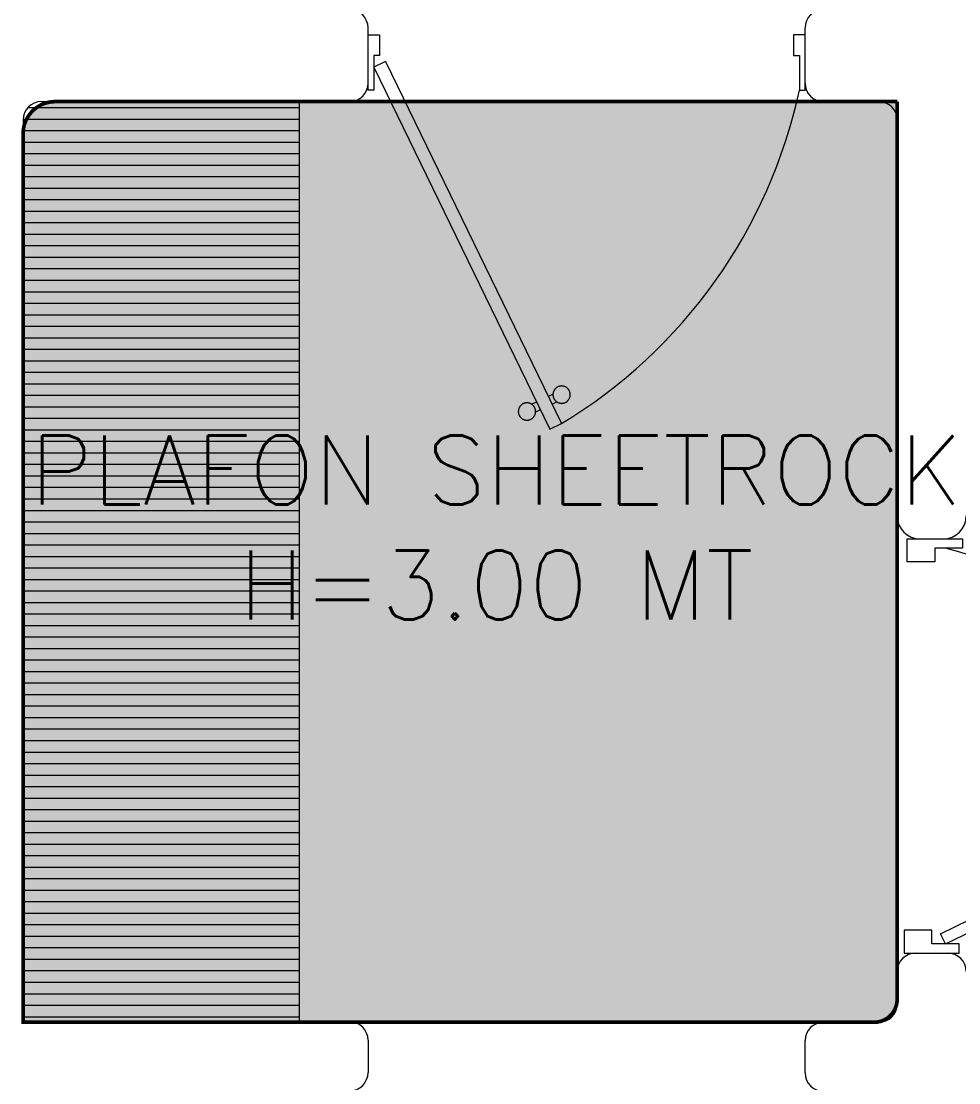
# Model space of a CAD drawing. Header units: metres. Extents: x 8 to 2416, y -346 to 476.
# Drawn here: x 216.708 to 218.746, y -111.982 to -109.676 of the extents above; entities that cross this region are included whole.
import ezdxf

# ---------------------------------------------------------------- set-up
doc = ezdxf.new("R2010")
doc.units = ezdxf.units.M
doc.linetypes.add('0', pattern=[0])
doc.layers.get('0').update_dxf_attribs({"color": 250, "linetype": '0', "lineweight": 20})
for name, color, linetype, lineweight in [('A-DOOR', 35, 'Continuous', 5), ('A-WALL', 250, 'Continuous', 20), ('baños', 140, 'Continuous', 0), ('closets', 253, 'Continuous', 0), ('PLAFON', 253, 'Continuous', 5), ('textos', 7, 'Continuous', 0)]:
    doc.layers.add(name, color=color, linetype=linetype, lineweight=lineweight)
doc.styles.get("Standard").update_dxf_attribs({"font": 'arial.ttf', "height": 0.1875})

# ---------------------------------------------------------------- blocks, each defined once
blk = doc.blocks.new('P90')
at = {"layer": 'A-DOOR'}
for p, q in [((-0.0476, -0.8576), (0.6364, -0.5264)), ((0.6473, -0.5489), (0.6364, -0.5264)), ((-0.0368, -0.88), (0.6473, -0.5489)), ((0.5843, -0.5517), (0.58, -0.5427)), ((0.5992, -0.5445), (0.5949, -0.5355)), ((0.5952, -0.5741), (0.5995, -0.5831)), ((0.6101, -0.5669), (0.6144, -0.5759)), ((-0.0368, -0.88), (-0.0476, -0.8576))]:
    blk.add_line(p, q, dxfattribs=at)
for points in [[(-0.06, -0.02), (-0.06, -0.05), (-0.12, -0.05), (-0.12, 0), (0, 0), (0, -0.02)], [(-0.0668, -0.88), (-0.0668, -0.85), (-0.1268, -0.85), (-0.1268, -0.9), (-0.0068, -0.9), (-0.0068, -0.88)]]:
    blk.add_lwpolyline(points, close=True, dxfattribs=at)
blk.add_arc((-0.3259, -1.105), 1.1228, 31.0139, 75.0797, dxfattribs=at)
for points in [[(0.5812, -0.5096), (0.5857, -0.5096), (0.5933, -0.5141), (0.5977, -0.5218), (0.5977, -0.5306), (0.5933, -0.5383), (0.5856, -0.5427), (0.5767, -0.5427), (0.5691, -0.5383), (0.5647, -0.5306), (0.5647, -0.5217), (0.5691, -0.514), (0.5768, -0.5096), (0.5812, -0.5096)], [(0.6133, -0.5758), (0.6177, -0.5758), (0.6254, -0.5803), (0.6298, -0.5879), (0.6298, -0.5968), (0.6253, -0.6045), (0.6176, -0.6089), (0.6088, -0.6089), (0.6011, -0.6044), (0.5967, -0.5967), (0.5967, -0.5879), (0.6011, -0.5802), (0.6088, -0.5758), (0.6133, -0.5758)]]:
    blk.add_open_spline(points, degree=2, dxfattribs=at)
blk = doc.blocks.new('puerta 1.00')
at = {"layer": 'A-DOOR'}
for p, q in [((-0.15, -0.0125), (-0.9369, -0.3949)), ((-0.1376, -0.038), (-0.15, -0.0125)), ((-0.1376, -0.038), (-0.9245, -0.4204)), ((-0.8946, -0.3743), (-0.8996, -0.3641)), ((-0.8777, -0.3661), (-0.8826, -0.3559)), ((-0.8653, -0.3916), (-0.8603, -0.4018)), ((-0.9369, -0.3949), (-0.9245, -0.4204)), ((-0.8822, -0.3998), (-0.8772, -0.4101))]:
    blk.add_line(p, q, dxfattribs=at)
for points in [[(-0.08, 0), (-0.08, -0.025), (-0.125, -0.025), (-0.125, -0.0125), (-0.2, -0.0125), (-0.2, 0), (-0.08, 0)], [(-0.08, -0.95), (-0.08, -0.925), (-0.125, -0.925), (-0.125, -0.9375), (-0.2, -0.9375), (-0.2, -0.95), (-0.08, -0.95)]]:
    blk.add_lwpolyline(points, dxfattribs=at)
blk.add_arc((0.0366, 0.1602), 1.1229, 211.1336, 257.8343, dxfattribs=at)
for points in [[(-0.8982, -0.3642), (-0.9033, -0.3642), (-0.912, -0.3591), (-0.917, -0.3504), (-0.917, -0.3403), (-0.912, -0.3316), (-0.9033, -0.3265), (-0.8932, -0.3265), (-0.8844, -0.3316), (-0.8794, -0.3403), (-0.8794, -0.3504), (-0.8844, -0.3591), (-0.8932, -0.3642), (-0.8982, -0.3642)], [(-0.8617, -0.4394), (-0.8667, -0.4394), (-0.8754, -0.4344), (-0.8805, -0.4256), (-0.8805, -0.4156), (-0.8754, -0.4068), (-0.8667, -0.4018), (-0.8566, -0.4018), (-0.8479, -0.4068), (-0.8428, -0.4156), (-0.8428, -0.4257), (-0.8479, -0.4344), (-0.8566, -0.4394), (-0.8617, -0.4394)]]:
    blk.add_open_spline(points, degree=2, dxfattribs=at)
blk = doc.blocks.new('PL BASE 2N NASAS 09')
at = {"layer": 'closets'}
h = blk.add_hatch(dxfattribs=at)
h.set_pattern_fill('LINE', color=256, scale=0.2)
h.set_pattern_definition([(0, (-797.739885, 161.261363), (0, 0.025), [])])
edge = h.paths.add_edge_path()
edge.add_line((167.3475, -20.0108), (166.7599, -19.4228))
edge.add_arc((166.7875, -19.4517), 0.04, 133.7078, 179.9999)
edge.add_line((166.7475, -19.4517), (166.7475, -21.4108))
edge.add_line((166.7475, -21.4108), (167.3475, -21.4108))
edge.add_line((167.3475, -21.4108), (167.3475, -20.0108))
edge = h.paths.add_edge_path()
edge.add_line((167.3475, -19.4117), (166.7875, -19.4117))
edge.add_arc((166.7875, -19.4517), 0.04, 90, 133.7078)
edge.add_line((166.7599, -19.4228), (167.3475, -20.0108))
edge.add_line((167.3475, -20.0108), (167.3475, -19.4117))
at = {"layer": 'A-WALL'}
for p, q in [((167.4975, -19.3717), (167.4975, -19.2517)), ((168.4475, -19.3717), (168.4475, -19.2517)), ((166.7875, -19.4117), (167.4575, -19.4117)), ((168.4875, -19.4117), (168.6075, -19.4117)), ((166.7475, -19.4517), (166.7475, -21.4108)), ((168.6475, -19.4517), (168.6475, -20.3117)), ((168.6975, -20.3617), (168.7475, -20.3617)), ((168.6875, -21.2617), (168.7575, -21.2617)), ((168.6475, -21.3017), (168.6475, -21.3717)), ((167.4575, -21.4108), (166.7475, -21.4108)), ((168.4875, -21.4117), (168.6075, -21.4117)), ((167.4975, -21.4508), (167.4975, -21.5208)), ((168.4475, -21.5217), (168.4475, -21.4517))]:
    blk.add_line(p, q, dxfattribs=at)
for centre, radius, start, end in [((167.4575, -19.2517), 0.04, 0, 90), ((168.4875, -19.2517), 0.04, 90, 180), ((167.4575, -19.3717), 0.04, 270, 0), ((168.4875, -19.3717), 0.04, 180, 270), ((166.7875, -19.4517), 0.04, 90, 180), ((168.6075, -19.4517), 0.04, 0, 90), ((168.6975, -20.3117), 0.05, 180, 270), ((168.7475, -20.3117), 0.05, 270, 360), ((168.6875, -21.3017), 0.04, 90, 180), ((168.7575, -21.3017), 0.04, 360, 90), ((168.6075, -21.3717), 0.04, 270, 360), ((167.4575, -21.4508), 0.04, 0, 90), ((168.4875, -21.4517), 0.04, 90, 180), ((167.4575, -21.5208), 0.04, 270, 0), ((168.4875, -21.5217), 0.04, 180, 270)]:
    blk.add_arc(centre, radius, start, end, dxfattribs=at)
at = {"layer": 'closets'}
blk.add_line((167.3475, -19.4108), (167.3475, -21.4108), dxfattribs=at)
at = {"layer": 'A-DOOR', "rotation": 90.00000000000001}
blk.add_blockref('puerta 1.00', (167.4975, -19.1867), dxfattribs=at)
at = {"layer": 'A-DOOR'}
blk.add_blockref('P90', (168.7893, -20.3617), dxfattribs=at)
at = {"layer": 'baños', "linetype": 'Continuous', "flags": 8}
for tag, p in [('MODELNUMBER', (167.1329, -5.6306, 0)), ('TRADENAME', (167.1329, -5.6307, 0)), ('PRODUCT', (167.1329, -5.6307, 0)), ('MATERIAL', (167.1329, -5.6307, 0)), ('MODELNUMBER', (168.3076, -5.6306, 0)), ('TRADENAME', (168.3076, -5.6307, 0)), ('PRODUCT', (168.3076, -5.6307, 0)), ('MATERIAL', (168.3076, -5.6307, 0))]:
    blk.add_attdef(tag, p, '', height=0.0000254, rotation=180.0001, dxfattribs=at)
blk = doc.blocks.new('PL MUEBLES 2N NASAS 09')
blk.add_blockref('PL BASE 2N NASAS 09', (49.9143, 62.717))

msp = doc.modelspace()

# ---------------------------------------------------------------- hatches: boundary and pattern name
at = {"layer": 'PLAFON', "transparency": 33554477}
h = msp.add_hatch(color=256, dxfattribs=at)
h.dxf.hatch_style = 1
edge = h.paths.add_edge_path()
edge.add_line((218.6118, -109.8507), (218.6118, -109.9207))
edge.add_line((218.6118, -109.9207), (218.6118, -111.8007))
edge.add_arc((218.5618, -111.8007), 0.05, -90, 0, ccw=False)
edge.add_line((218.5618, -111.8507), (216.7118, -111.8507))
edge.add_line((216.7118, -111.8507), (216.7118, -111.8007))
edge.add_line((216.7118, -111.8007), (216.7118, -109.9207))
edge.add_arc((216.7818, -109.9207), 0.07, 90, 180, ccw=False)
edge.add_line((216.7818, -109.8507), (218.6118, -109.8507))

# ---------------------------------------------------------------- linework, layer by layer
at = {"layer": 'PLAFON', "const_width": 0.008}
msp.add_lwpolyline([(218.6118, -109.8507), (218.6118, -109.9207), (218.6118, -111.8007, -0.414214), (218.5618, -111.8507), (216.7118, -111.8507), (216.7118, -111.8007), (216.7118, -109.9207, -0.414214), (216.7818, -109.8507), (218.6118, -109.8507)], format="xyb", dxfattribs=at)

# ---------------------------------------------------------------- block references
msp.add_blockref('PL MUEBLES 2N NASAS 09', (0.05, -153.156))

# ---------------------------------------------------------------- texts
at = {"layer": 'textos', "color": 5, "insert": (219.1067, -110.976, -0.0047), "char_height": 0.15, "width": 2.732503, "attachment_point": 9}
msp.add_mtext('\\pxqc;{\\Fromans|c0;PLAFON SHEETROCK\\PH=3.00 MT}', dxfattribs=at)

doc.saveas('drawing.dxf')
